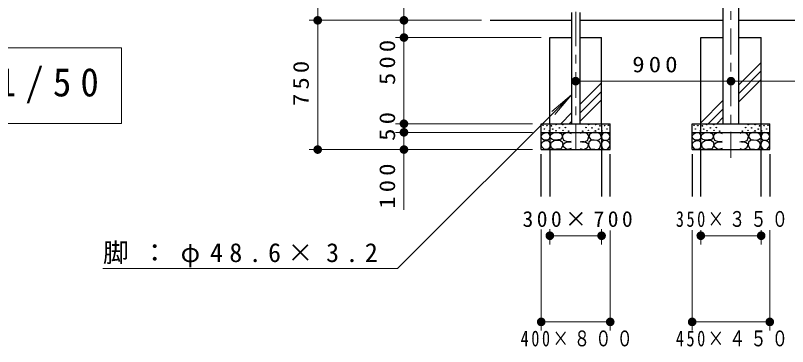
# Model space of a CAD drawing. Units: millimetres on the paper, scale 1:50. Extents: x -365 to 0, y 0 to 257.
# Drawn here: x -318.1 to -228.6, y 75.9 to 114.4 of the extents above; entities that cross this region are included whole.
import ezdxf

# ---------------------------------------------------------------- set-up
doc = ezdxf.new("R2010")
doc.units = ezdxf.units.MM
doc.linetypes.add('USER2', pattern=[6, 3, -1, 1, -1])
doc.layers.add('LY_1', color=7, linetype='Continuous', lineweight=13)
doc.styles.add('ＭＳ ゴシック', font='')
doc.styles.get('ＭＳ ゴシック').set_extended_font_data('MS Gothic')

# ---------------------------------------------------------------- blocks, each defined once
blk = doc.blocks.new('filled_dot')
at = {"color": 0, "linetype": 'Continuous', "lineweight": -2, "const_width": 1.25}
blk.add_lwpolyline([(-0.625, 0, 1), (0.625, 0, 1)], format="xyb", close=True, dxfattribs=at)

msp = doc.modelspace()

# ---------------------------------------------------------------- linework, layer by layer
at = {"layer": 'LY_1'}
for p, q in [((-283.022, 113.81), (-283.022, 131.81)), ((-273.022, 111.81), (-273.022, 121.436)), ((-264.022, 113.81), (-284.022, 113.81)), ((-264.022, 113.81), (-284.022, 113.81)), ((-283.022, 98.81), (-283.022, 113.81)), ((-264.022, 113.81), (-274.022, 113.81)), ((-257.113, 111.81), (-274.022, 111.81)), ((-273.022, 101.81), (-273.022, 111.81)), ((-305.764, 110.629), (-353.564, 110.629)), ((-305.764, 101.829), (-305.764, 110.629)), ((-234.222, 106.321), (-231.613, 108.93)), ((-234.222, 105.331), (-231.613, 107.94)), ((-235.113, 106.748), (-253.113, 106.748)), ((-252.627, 104.038), (-250.113, 106.552)), ((-195.612, 106.748), (-235.113, 106.748)), ((-234.222, 104.341), (-231.613, 106.95)), ((-273.766, 85.006), (-253.599, 105.173)), ((-253.599, 105.173), (-255.897, 103.245)), ((-253.599, 105.173), (-255.527, 102.875)), ((-252.627, 103.048), (-250.113, 105.562)), ((-252.627, 102.058), (-250.113, 104.572)), ((-238.613, 101.93), (-236.004, 104.539)), ((-254.855, 101.81), (-253.599, 103.066)), ((-237.743, 101.81), (-236.004, 103.549)), ((-253.865, 101.81), (-253.599, 102.076)), ((-236.753, 101.81), (-236.004, 102.559)), ((-353.564, 101.829), (-305.764, 101.829)), ((-258.113, 101.81), (-274.022, 101.81)), ((-273.022, 100.81), (-273.022, 101.81)), ((-258.113, 100.81), (-274.022, 100.81)), ((-258.113, 100.81), (-274.022, 100.81)), ((-273.022, 91.806), (-273.022, 100.81)), ((-258.113, 98.81), (-284.022, 98.81)), ((-258.113, 98.81), (-274.022, 98.81)), ((-257.113, 89.533), (-257.113, 77.81)), ((-256.113, 89.568), (-256.113, 87.81)), ((-250.113, 89.568), (-250.113, 87.81)), ((-250.113, 88.81), (-256.113, 88.81)), ((-249.113, 89.418), (-249.113, 77.81)), ((-239.613, 89.459), (-239.613, 77.81)), ((-238.613, 89.466), (-238.613, 87.81)), ((-231.613, 88.81), (-238.613, 88.81)), ((-231.613, 89.466), (-231.613, 87.81)), ((-230.613, 89.459), (-230.613, 77.81)), ((-307.916, 85.006), (-273.766, 85.006)), ((-249.113, 78.81), (-257.113, 78.81)), ((-230.613, 78.81), (-239.613, 78.81))]:
    msp.add_line(p, q, dxfattribs=at)
at = {"layer": 'LY_1', "lineweight": 25}
for p, q in [((-236.004, 101.81), (-236.004, 130.924)), ((-234.222, 101.81), (-234.222, 130.924)), ((-253.599, 114.72), (-253.599, 113.81)), ((-252.627, 114.72), (-252.627, 113.81)), ((-263.022, 113.81), (-253.599, 113.81)), ((-253.599, 113.81), (-253.599, 101.81)), ((-252.627, 113.81), (-236.004, 113.81)), ((-252.627, 113.81), (-252.627, 101.81)), ((-234.222, 113.81), (-195.994, 113.81)), ((-256.113, 111.81), (-253.599, 111.81)), ((-256.113, 101.81), (-256.113, 111.81)), ((-252.627, 111.81), (-250.113, 111.81)), ((-250.113, 101.81), (-250.113, 111.81)), ((-238.613, 111.81), (-236.004, 111.81)), ((-238.613, 101.81), (-238.613, 111.81)), ((-234.222, 111.81), (-231.613, 111.81)), ((-231.613, 101.81), (-231.613, 111.81)), ((-257.113, 101.81), (-249.113, 101.81)), ((-257.113, 98.81), (-257.113, 101.81)), ((-256.113, 101.81), (-256.113, 93.373)), ((-250.113, 101.81), (-250.113, 93.373)), ((-249.113, 98.81), (-249.113, 101.81)), ((-239.613, 101.81), (-230.613, 101.81)), ((-239.613, 98.81), (-239.613, 101.81)), ((-238.613, 93.373), (-238.613, 101.81)), ((-231.613, 93.373), (-231.613, 101.81)), ((-230.613, 98.81), (-230.613, 101.81)), ((-257.113, 100.81), (-249.113, 100.81)), ((-239.613, 100.81), (-230.613, 100.81)), ((-257.113, 98.81), (-249.113, 98.81)), ((-239.613, 98.81), (-230.613, 98.81)), ((-257.113, 93.373), (-257.113, 98.285)), ((-249.113, 93.373), (-249.113, 98.285)), ((-239.613, 98.285), (-239.613, 93.373)), ((-230.613, 98.285), (-230.613, 93.373))]:
    msp.add_line(p, q, dxfattribs=at)
at = {"layer": 'LY_1', "linetype": 'USER2'}
for p, q in [((-235.113, 97.861), (-235.113, 129.336)), ((-253.113, 114.81), (-253.113, 113.81)), ((-253.113, 113.81), (-253.113, 97.861))]:
    msp.add_line(p, q, dxfattribs=at)
at = {"layer": 'LY_1', "lineweight": 25}
for points in [[(-257.098, 100.254), (-257.08, 100.421), (-257.009, 100.595), (-256.787, 100.72), (-256.53, 100.804), (-256.309, 100.738), (-256.153, 100.523), (-256.105, 100.313), (-256.147, 100.062), (-256.315, 99.949), (-256.548, 99.889), (-256.805, 99.901), (-256.991, 100.044)], [(-255.571, 99.899), (-255.859, 99.965), (-256.105, 100.228), (-255.982, 100.548), (-255.735, 100.737), (-255.522, 100.803), (-255.16, 100.778), (-254.758, 100.622), (-254.651, 100.277), (-254.881, 99.99), (-255.201, 99.932)], [(-250.655, 99.899), (-250.367, 99.965), (-250.121, 100.228), (-250.244, 100.548), (-250.49, 100.737), (-250.704, 100.803), (-251.066, 100.778), (-251.468, 100.622), (-251.575, 100.277), (-251.345, 99.99), (-251.024, 99.932)], [(-249.127, 100.254), (-249.145, 100.421), (-249.217, 100.595), (-249.438, 100.72), (-249.696, 100.804), (-249.917, 100.738), (-250.073, 100.523), (-250.12, 100.313), (-250.078, 100.062), (-249.911, 99.949), (-249.678, 99.889), (-249.42, 99.901), (-249.235, 100.044)], [(-239.598, 100.254), (-239.58, 100.421), (-239.509, 100.595), (-239.287, 100.72), (-239.03, 100.804), (-238.809, 100.738), (-238.653, 100.523), (-238.605, 100.313), (-238.647, 100.062), (-238.815, 99.949), (-239.048, 99.889), (-239.305, 99.901), (-239.491, 100.044)], [(-238.071, 99.899), (-238.359, 99.965), (-238.605, 100.228), (-238.482, 100.548), (-238.235, 100.737), (-238.022, 100.803), (-237.66, 100.778), (-237.258, 100.622), (-237.151, 100.277), (-237.381, 99.99), (-237.701, 99.932)], [(-232.155, 99.899), (-231.867, 99.965), (-231.621, 100.228), (-231.744, 100.548), (-231.99, 100.737), (-232.204, 100.803), (-232.566, 100.778), (-232.968, 100.622), (-233.075, 100.277), (-232.845, 99.99), (-232.524, 99.932)], [(-230.627, 100.254), (-230.645, 100.421), (-230.717, 100.595), (-230.938, 100.72), (-231.196, 100.804), (-231.417, 100.738), (-231.573, 100.523), (-231.62, 100.313), (-231.578, 100.062), (-231.411, 99.949), (-231.178, 99.889), (-230.92, 99.901), (-230.735, 100.044)], [(-256.506, 98.824), (-256.787, 98.872), (-257.039, 99.129), (-257.104, 99.374), (-256.991, 99.667), (-256.704, 99.835), (-256.351, 99.871), (-256.147, 99.655), (-256.052, 99.338), (-256.123, 99.141), (-256.267, 98.914)], [(-255.325, 98.839), (-255.67, 98.831), (-255.9, 99.003), (-256.031, 99.365), (-255.908, 99.685), (-255.596, 99.866), (-255.259, 99.899), (-254.873, 99.85), (-254.643, 99.669), (-254.593, 99.307), (-254.782, 98.905)], [(-250.901, 98.839), (-250.556, 98.831), (-250.326, 99.003), (-250.194, 99.365), (-250.318, 99.685), (-250.63, 99.866), (-250.967, 99.899), (-251.353, 99.85), (-251.583, 99.669), (-251.633, 99.307), (-251.444, 98.905)], [(-249.72, 98.824), (-249.438, 98.872), (-249.187, 99.129), (-249.121, 99.374), (-249.235, 99.667), (-249.522, 99.835), (-249.875, 99.871), (-250.078, 99.655), (-250.174, 99.338), (-250.102, 99.141), (-249.959, 98.914)], [(-239.006, 98.824), (-239.287, 98.872), (-239.539, 99.129), (-239.604, 99.374), (-239.491, 99.667), (-239.204, 99.835), (-238.851, 99.871), (-238.647, 99.655), (-238.552, 99.338), (-238.623, 99.141), (-238.767, 98.914)], [(-237.825, 98.839), (-238.17, 98.831), (-238.4, 99.003), (-238.531, 99.365), (-238.408, 99.685), (-238.096, 99.866), (-237.759, 99.899), (-237.373, 99.85), (-237.143, 99.669), (-237.093, 99.307), (-237.282, 98.905)], [(-232.401, 98.839), (-232.056, 98.831), (-231.826, 99.003), (-231.694, 99.365), (-231.818, 99.685), (-232.13, 99.866), (-232.467, 99.899), (-232.853, 99.85), (-233.083, 99.669), (-233.133, 99.307), (-232.944, 98.905)], [(-231.22, 98.824), (-230.938, 98.872), (-230.687, 99.129), (-230.621, 99.374), (-230.735, 99.667), (-231.022, 99.835), (-231.375, 99.871), (-231.578, 99.655), (-231.674, 99.338), (-231.602, 99.141), (-231.459, 98.914)]]:
    msp.add_lwpolyline(points, close=True, dxfattribs=at)
for points in [[(-253.632, 99.751), (-253.813, 99.727), (-254.076, 99.694), (-254.486, 99.85), (-254.601, 100.187), (-254.626, 100.409), (-254.495, 100.622), (-254.256, 100.754), (-253.977, 100.787), (-253.698, 100.713), (-253.632, 100.68)], [(-252.594, 99.751), (-252.413, 99.727), (-252.15, 99.694), (-251.739, 99.85), (-251.624, 100.187), (-251.6, 100.409), (-251.731, 100.622), (-251.969, 100.754), (-252.249, 100.787), (-252.528, 100.713), (-252.594, 100.68)], [(-236.132, 99.751), (-236.313, 99.727), (-236.576, 99.694), (-236.986, 99.85), (-237.101, 100.187), (-237.126, 100.409), (-236.995, 100.622), (-236.756, 100.754), (-236.477, 100.787), (-236.198, 100.713), (-236.132, 100.68)], [(-234.094, 99.751), (-233.913, 99.727), (-233.65, 99.694), (-233.239, 99.85), (-233.124, 100.187), (-233.1, 100.409), (-233.231, 100.622), (-233.469, 100.754), (-233.749, 100.787), (-234.028, 100.713), (-234.094, 100.68)], [(-253.624, 98.938), (-253.747, 98.888), (-254.051, 98.831), (-254.289, 98.921), (-254.503, 99.102), (-254.593, 99.39), (-254.363, 99.587), (-254.059, 99.694), (-253.796, 99.694), (-253.632, 99.653)], [(-252.602, 98.938), (-252.479, 98.888), (-252.175, 98.831), (-251.937, 98.921), (-251.723, 99.102), (-251.633, 99.39), (-251.863, 99.587), (-252.167, 99.694), (-252.43, 99.694), (-252.594, 99.653)], [(-236.124, 98.938), (-236.247, 98.888), (-236.551, 98.831), (-236.789, 98.921), (-237.003, 99.102), (-237.093, 99.39), (-236.863, 99.587), (-236.559, 99.694), (-236.296, 99.694), (-236.132, 99.653)], [(-234.102, 98.938), (-233.979, 98.888), (-233.675, 98.831), (-233.437, 98.921), (-233.223, 99.102), (-233.133, 99.39), (-233.363, 99.587), (-233.667, 99.694), (-233.93, 99.694), (-234.094, 99.653)]]:
    msp.add_lwpolyline(points, dxfattribs=at)
for centre in [(-256.902, 101.627), (-256.741, 101.193), (-256.456, 101.577), (-255.923, 101.565), (-255.774, 101.181), (-255.415, 101.701), (-255.006, 101.33), (-254.61, 101.714), (-254.312, 101.367), (-253.928, 101.776), (-252.298, 101.776), (-251.913, 101.367), (-251.616, 101.714), (-251.22, 101.33), (-250.811, 101.701), (-250.452, 101.181), (-250.303, 101.565), (-249.77, 101.577), (-249.485, 101.193), (-249.324, 101.627), (-239.402, 101.627), (-239.241, 101.193), (-238.956, 101.577), (-238.423, 101.565), (-238.274, 101.181), (-237.915, 101.701), (-237.506, 101.33), (-237.11, 101.714), (-236.812, 101.367), (-236.428, 101.776), (-233.798, 101.776), (-233.413, 101.367), (-233.116, 101.714), (-232.72, 101.33), (-232.311, 101.701), (-231.952, 101.181), (-231.803, 101.565), (-231.27, 101.577), (-230.985, 101.193), (-230.824, 101.627), (-256.158, 100.983), (-255.39, 100.995), (-254.585, 101.045), (-253.928, 100.946), (-252.298, 100.946), (-251.641, 101.045), (-250.836, 100.995), (-250.067, 100.983), (-238.658, 100.983), (-237.89, 100.995), (-237.085, 101.045), (-236.428, 100.946), (-233.798, 100.946), (-233.141, 101.045), (-232.336, 100.995), (-231.567, 100.983)]:
    msp.add_circle(centre, 0.03, dxfattribs=at)

# ---------------------------------------------------------------- block references
at = {"layer": 'LY_1', "xscale": 0.4, "yscale": 0.4}
for p, rotation in [((-283.022, 113.81), 270), ((-283.022, 113.81), 90), ((-273.022, 113.81), 270), ((-273.022, 111.81), 90), ((-273.022, 111.81), 270), ((-235.113, 106.748), 180), ((-273.022, 101.81), 90), ((-273.022, 101.81), 270), ((-273.022, 100.81), 90), ((-273.022, 100.81), 270), ((-283.022, 98.81), 90), ((-273.022, 98.81), 90), ((-250.113, 88.81), 180), ((-231.613, 88.81), 180), ((-249.113, 78.81), 180), ((-230.613, 78.81), 180)]:
    msp.add_blockref('filled_dot', p, dxfattribs=dict(at, rotation=rotation))
for p in [(-253.113, 106.748), (-235.113, 106.748), (-256.113, 88.81), (-238.613, 88.81), (-257.113, 78.81), (-239.613, 78.81)]:
    msp.add_blockref('filled_dot', p, dxfattribs=at)

# ---------------------------------------------------------------- texts
at = {"layer": 'LY_1', "char_height": 1.833, "attachment_point": 8, "rotation": 90, "style": 'ＭＳ ゴシック'}
for s, insert in [('\\T1.33;\\W1.15;500', (-274.022, 109.159)), ('\\T1.33;\\W1.15;750', (-284.022, 106.725)), ('\\T1.34;\\W1.15;50', (-274.022, 101.74)), ('\\T1.33;\\W1.15;100', (-274.022, 94.806))]:
    msp.add_mtext(s, dxfattribs=dict(at, insert=insert))
at = {"layer": 'LY_1', "style": 'ＭＳ ゴシック'}
for s, insert, char_height, attachment_point in [('\\T1.33;\\W1.15;900', (-243.696, 107.748), 1.833, 8), ('\\T1.5;\\W0.95;背面図\u3000S=1/50', (-352.164, 106.229), 3.299, 4), ('\\T1.32;300×700', (-252.693, 89.81), 1.833, 8), ('\\T1.32;\\W0.75;350×３５０', (-234.705, 89.81), 1.833, 8), ('\\T1.5;脚：φ48.6×3.2', (-307.916, 85.156), 2.199, 7), ('\\T1.32;\\W0.75;400×８００', (-252.696, 77.81), 1.833, 2), ('\\T1.32;\\W0.75;450×４５０', (-234.705, 77.81), 1.833, 2)]:
    msp.add_mtext(s, dxfattribs=dict(at, insert=insert, char_height=char_height, attachment_point=attachment_point))

doc.saveas('drawing.dxf')
